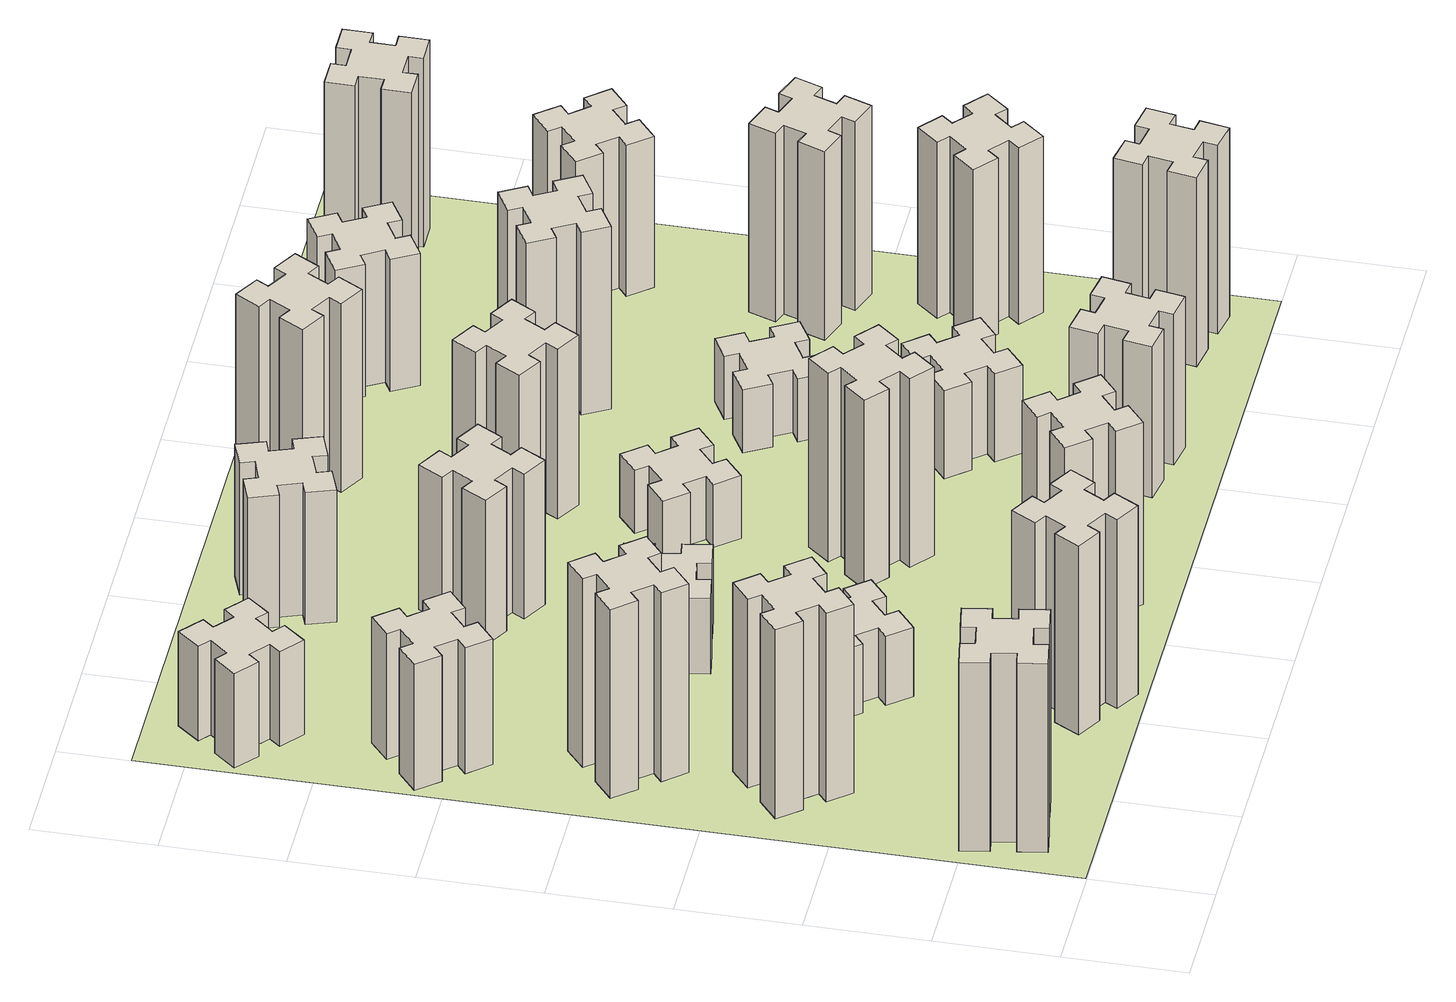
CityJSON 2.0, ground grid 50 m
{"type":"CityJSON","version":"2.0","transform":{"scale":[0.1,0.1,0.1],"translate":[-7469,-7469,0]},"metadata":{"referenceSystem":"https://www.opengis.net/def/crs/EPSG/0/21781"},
"CityObjects":{
"building1":{"type":"Building","attributes":{"class":"1000","function":"1000","usage":"1000","yearOfConstruction":2016,"roofType":"1000","measuredHeight":90,"storeysAboveGround":30,"storeysBelowGround":0},"geometry":[{"type":"Solid","lod":"1","boundaries":[[[[0,1,2,3,4,5,6,7,8,9,10,11,12,13,14,15,16,17,18,19]],[[17,16,20,21]],[[16,15,22,20]],[[15,14,23,22]],[[14,13,24,23]],[[13,12,25,24]],[[12,11,26,25]],[[11,10,27,26]],[[10,9,28,27]],[[9,8,29,28]],[[8,7,30,29]],[[7,6,31,30]],[[6,5,32,31]],[[5,4,33,32]],[[4,3,34,33]],[[3,2,35,34]],[[2,1,36,35]],[[1,0,37,36]],[[0,19,38,37]],[[19,18,39,38]],[[18,17,21,39]],[[24,25,26,27,28,29,30,31,32,33,34,35,36,37,38,39,21,20,22,23]]]]}]},
"building2":{"type":"Building","attributes":{"class":"1000","function":"1000","usage":"1000","yearOfConstruction":2016,"roofType":"1000","measuredHeight":90,"storeysAboveGround":30,"storeysBelowGround":0},"geometry":[{"type":"Solid","lod":"1","boundaries":[[[[40,41,42,43,44,45,46,47,48,49,50,51,52,53,54,55,56,57,58,59]],[[57,56,60,61]],[[56,55,62,60]],[[55,54,63,62]],[[54,53,64,63]],[[53,52,65,64]],[[52,51,66,65]],[[51,50,67,66]],[[50,49,68,67]],[[49,48,69,68]],[[48,47,70,69]],[[47,46,71,70]],[[46,45,72,71]],[[45,44,73,72]],[[44,43,74,73]],[[43,42,75,74]],[[42,41,76,75]],[[41,40,77,76]],[[40,59,78,77]],[[59,58,79,78]],[[58,57,61,79]],[[64,65,66,67,68,69,70,71,72,73,74,75,76,77,78,79,61,60,62,63]]]]}]},
"building3":{"type":"Building","attributes":{"class":"1000","function":"1000","usage":"1000","yearOfConstruction":2016,"roofType":"1000","measuredHeight":90,"storeysAboveGround":30,"storeysBelowGround":0},"geometry":[{"type":"Solid","lod":"1","boundaries":[[[[80,81,82,83,84,85,86,87,88,89,90,91,92,93,94,95,96,97,98,99]],[[97,96,100,101]],[[96,95,102,100]],[[95,94,103,102]],[[94,93,104,103]],[[93,92,105,104]],[[92,91,106,105]],[[91,90,107,106]],[[90,89,108,107]],[[89,88,109,108]],[[88,87,110,109]],[[87,86,111,110]],[[86,85,112,111]],[[85,84,113,112]],[[84,83,114,113]],[[83,82,115,114]],[[82,81,116,115]],[[81,80,117,116]],[[80,99,118,117]],[[99,98,119,118]],[[98,97,101,119]],[[104,105,106,107,108,109,110,111,112,113,114,115,116,117,118,119,101,100,102,103]]]]}]},
"building4":{"type":"Building","attributes":{"class":"1000","function":"1000","usage":"1000","yearOfConstruction":2016,"roofType":"1000","measuredHeight":60,"storeysAboveGround":30,"storeysBelowGround":0},"geometry":[{"type":"Solid","lod":"1","boundaries":[[[[120,121,122,123,124,125,126,127,128,129,130,131,132,133,134,135,136,137,138,139]],[[137,136,140,141]],[[136,135,142,140]],[[135,134,143,142]],[[134,133,144,143]],[[133,132,145,144]],[[132,131,146,145]],[[131,130,147,146]],[[130,129,148,147]],[[129,128,149,148]],[[128,127,150,149]],[[127,126,151,150]],[[126,125,152,151]],[[125,124,153,152]],[[124,123,154,153]],[[123,122,155,154]],[[122,121,156,155]],[[121,120,157,156]],[[120,139,158,157]],[[139,138,159,158]],[[138,137,141,159]],[[144,145,146,147,148,149,150,151,152,153,154,155,156,157,158,159,141,140,142,143]]]]}]},
"building5":{"type":"Building","attributes":{"class":"1000","function":"1000","usage":"1000","yearOfConstruction":2016,"roofType":"1000","measuredHeight":90,"storeysAboveGround":30,"storeysBelowGround":0},"geometry":[{"type":"Solid","lod":"1","boundaries":[[[[160,161,162,163,164,165,166,167,168,169,170,171,172,173,174,175,176,177,178,179]],[[177,176,180,181]],[[176,175,182,180]],[[175,174,183,182]],[[174,173,184,183]],[[173,172,185,184]],[[172,171,186,185]],[[171,170,187,186]],[[170,169,188,187]],[[169,168,189,188]],[[168,167,190,189]],[[167,166,191,190]],[[166,165,192,191]],[[165,164,193,192]],[[164,163,194,193]],[[163,162,195,194]],[[162,161,196,195]],[[161,160,197,196]],[[160,179,198,197]],[[179,178,199,198]],[[178,177,181,199]],[[184,185,186,187,188,189,190,191,192,193,194,195,196,197,198,199,181,180,182,183]]]]}]},
"building6":{"type":"Building","attributes":{"class":"1000","function":"1000","usage":"1000","yearOfConstruction":2016,"roofType":"1000","measuredHeight":45,"storeysAboveGround":30,"storeysBelowGround":0},"geometry":[{"type":"Solid","lod":"1","boundaries":[[[[200,201,202,203,204,205,206,207,208,209,210,211,212,213,214,215,216,217,218,219]],[[217,216,220,221]],[[216,215,222,220]],[[215,214,223,222]],[[214,213,224,223]],[[213,212,225,224]],[[212,211,226,225]],[[211,210,227,226]],[[210,209,228,227]],[[209,208,229,228]],[[208,207,230,229]],[[207,206,231,230]],[[206,205,232,231]],[[205,204,233,232]],[[204,203,234,233]],[[203,202,235,234]],[[202,201,236,235]],[[201,200,237,236]],[[200,219,238,237]],[[219,218,239,238]],[[218,217,221,239]],[[224,225,226,227,228,229,230,231,232,233,234,235,236,237,238,239,221,220,222,223]]]]}]},
"building7":{"type":"Building","attributes":{"class":"1000","function":"1000","usage":"1000","yearOfConstruction":2016,"roofType":"1000","measuredHeight":33,"storeysAboveGround":30,"storeysBelowGround":0},"geometry":[{"type":"Solid","lod":"1","boundaries":[[[[240,241,242,243,244,245,246,247,248,249,250,251,252,253,254,255,256,257,258,259]],[[257,256,260,261]],[[256,255,262,260]],[[255,254,263,262]],[[254,253,264,263]],[[253,252,265,264]],[[252,251,266,265]],[[251,250,267,266]],[[250,249,268,267]],[[249,248,269,268]],[[248,247,270,269]],[[247,246,271,270]],[[246,245,272,271]],[[245,244,273,272]],[[244,243,274,273]],[[243,242,275,274]],[[242,241,276,275]],[[241,240,277,276]],[[240,259,278,277]],[[259,258,279,278]],[[258,257,261,279]],[[264,265,266,267,268,269,270,271,272,273,274,275,276,277,278,279,261,260,262,263]]]]}]},
"building8":{"type":"Building","attributes":{"class":"1000","function":"1000","usage":"1000","yearOfConstruction":2016,"roofType":"1000","measuredHeight":36,"storeysAboveGround":30,"storeysBelowGround":0},"geometry":[{"type":"Solid","lod":"1","boundaries":[[[[280,281,282,283,284,285,286,287,288,289,290,291,292,293,294,295,296,297,298,299]],[[297,296,300,301]],[[296,295,302,300]],[[295,294,303,302]],[[294,293,304,303]],[[293,292,305,304]],[[292,291,306,305]],[[291,290,307,306]],[[290,289,308,307]],[[289,288,309,308]],[[288,287,310,309]],[[287,286,311,310]],[[286,285,312,311]],[[285,284,313,312]],[[284,283,314,313]],[[283,282,315,314]],[[282,281,316,315]],[[281,280,317,316]],[[280,299,318,317]],[[299,298,319,318]],[[298,297,301,319]],[[304,305,306,307,308,309,310,311,312,313,314,315,316,317,318,319,301,300,302,303]]]]}]},
"building9":{"type":"Building","attributes":{"class":"1000","function":"1000","usage":"1000","yearOfConstruction":2016,"roofType":"1000","measuredHeight":87,"storeysAboveGround":30,"storeysBelowGround":0},"geometry":[{"type":"Solid","lod":"1","boundaries":[[[[320,321,322,323,324,325,326,327,328,329,330,331,332,333,334,335,336,337,338,339]],[[337,336,340,341]],[[336,335,342,340]],[[335,334,343,342]],[[334,333,344,343]],[[333,332,345,344]],[[332,331,346,345]],[[331,330,347,346]],[[330,329,348,347]],[[329,328,349,348]],[[328,327,350,349]],[[327,326,351,350]],[[326,325,352,351]],[[325,324,353,352]],[[324,323,354,353]],[[323,322,355,354]],[[322,321,356,355]],[[321,320,357,356]],[[320,339,358,357]],[[339,338,359,358]],[[338,337,341,359]],[[344,345,346,347,348,349,350,351,352,353,354,355,356,357,358,359,341,340,342,343]]]]}]},
"building10":{"type":"Building","attributes":{"class":"1000","function":"1000","usage":"1000","yearOfConstruction":2016,"roofType":"1000","measuredHeight":69,"storeysAboveGround":30,"storeysBelowGround":0},"geometry":[{"type":"Solid","lod":"1","boundaries":[[[[360,361,362,363,364,365,366,367,368,369,370,371,372,373,374,375,376,377,378,379]],[[377,376,380,381]],[[376,375,382,380]],[[375,374,383,382]],[[374,373,384,383]],[[373,372,385,384]],[[372,371,386,385]],[[371,370,387,386]],[[370,369,388,387]],[[369,368,389,388]],[[368,367,390,389]],[[367,366,391,390]],[[366,365,392,391]],[[365,364,393,392]],[[364,363,394,393]],[[363,362,395,394]],[[362,361,396,395]],[[361,360,397,396]],[[360,379,398,397]],[[379,378,399,398]],[[378,377,381,399]],[[384,385,386,387,388,389,390,391,392,393,394,395,396,397,398,399,381,380,382,383]]]]}]},
"building11":{"type":"Building","attributes":{"class":"1000","function":"1000","usage":"1000","yearOfConstruction":2016,"roofType":"1000","measuredHeight":63,"storeysAboveGround":30,"storeysBelowGround":0},"geometry":[{"type":"Solid","lod":"1","boundaries":[[[[400,401,402,403,404,405,406,407,408,409,410,411,412,413,414,415,416,417,418,419]],[[417,416,420,421]],[[416,415,422,420]],[[415,414,423,422]],[[414,413,424,423]],[[413,412,425,424]],[[412,411,426,425]],[[411,410,427,426]],[[410,409,428,427]],[[409,408,429,428]],[[408,407,430,429]],[[407,406,431,430]],[[406,405,432,431]],[[405,404,433,432]],[[404,403,434,433]],[[403,402,435,434]],[[402,401,436,435]],[[401,400,437,436]],[[400,419,438,437]],[[419,418,439,438]],[[418,417,421,439]],[[424,425,426,427,428,429,430,431,432,433,434,435,436,437,438,439,421,420,422,423]]]]}]},
"building12":{"type":"Building","attributes":{"class":"1000","function":"1000","usage":"1000","yearOfConstruction":2016,"roofType":"1000","measuredHeight":90,"storeysAboveGround":30,"storeysBelowGround":0},"geometry":[{"type":"Solid","lod":"1","boundaries":[[[[440,441,442,443,444,445,446,447,448,449,450,451,452,453,454,455,456,457,458,459]],[[457,456,460,461]],[[456,455,462,460]],[[455,454,463,462]],[[454,453,464,463]],[[453,452,465,464]],[[452,451,466,465]],[[451,450,467,466]],[[450,449,468,467]],[[449,448,469,468]],[[448,447,470,469]],[[447,446,471,470]],[[446,445,472,471]],[[445,444,473,472]],[[444,443,474,473]],[[443,442,475,474]],[[442,441,476,475]],[[441,440,477,476]],[[440,459,478,477]],[[459,458,479,478]],[[458,457,461,479]],[[464,465,466,467,468,469,470,471,472,473,474,475,476,477,478,479,461,460,462,463]]]]}]},
"building13":{"type":"Building","attributes":{"class":"1000","function":"1000","usage":"1000","yearOfConstruction":2016,"roofType":"1000","measuredHeight":30,"storeysAboveGround":30,"storeysBelowGround":0},"geometry":[{"type":"Solid","lod":"1","boundaries":[[[[480,481,482,483,484,485,486,487,488,489,490,491,492,493,494,495,496,497,498,499]],[[497,496,500,501]],[[496,495,502,500]],[[495,494,503,502]],[[494,493,504,503]],[[493,492,505,504]],[[492,491,506,505]],[[491,490,507,506]],[[490,489,508,507]],[[489,488,509,508]],[[488,487,510,509]],[[487,486,511,510]],[[486,485,512,511]],[[485,484,513,512]],[[484,483,514,513]],[[483,482,515,514]],[[482,481,516,515]],[[481,480,517,516]],[[480,499,518,517]],[[499,498,519,518]],[[498,497,501,519]],[[504,505,506,507,508,509,510,511,512,513,514,515,516,517,518,519,501,500,502,503]]]]}]},
"building14":{"type":"Building","attributes":{"class":"1000","function":"1000","usage":"1000","yearOfConstruction":2016,"roofType":"1000","measuredHeight":81,"storeysAboveGround":30,"storeysBelowGround":0},"geometry":[{"type":"Solid","lod":"1","boundaries":[[[[520,521,522,523,524,525,526,527,528,529,530,531,532,533,534,535,536,537,538,539]],[[537,536,540,541]],[[536,535,542,540]],[[535,534,543,542]],[[534,533,544,543]],[[533,532,545,544]],[[532,531,546,545]],[[531,530,547,546]],[[530,529,548,547]],[[529,528,549,548]],[[528,527,550,549]],[[527,526,551,550]],[[526,525,552,551]],[[525,524,553,552]],[[524,523,554,553]],[[523,522,555,554]],[[522,521,556,555]],[[521,520,557,556]],[[520,539,558,557]],[[539,538,559,558]],[[538,537,541,559]],[[544,545,546,547,548,549,550,551,552,553,554,555,556,557,558,559,541,540,542,543]]]]}]},
"building15":{"type":"Building","attributes":{"class":"1000","function":"1000","usage":"1000","yearOfConstruction":2016,"roofType":"1000","measuredHeight":72,"storeysAboveGround":30,"storeysBelowGround":0},"geometry":[{"type":"Solid","lod":"1","boundaries":[[[[560,561,562,563,564,565,566,567,568,569,570,571,572,573,574,575,576,577,578,579]],[[577,576,580,581]],[[576,575,582,580]],[[575,574,583,582]],[[574,573,584,583]],[[573,572,585,584]],[[572,571,586,585]],[[571,570,587,586]],[[570,569,588,587]],[[569,568,589,588]],[[568,567,590,589]],[[567,566,591,590]],[[566,565,592,591]],[[565,564,593,592]],[[564,563,594,593]],[[563,562,595,594]],[[562,561,596,595]],[[561,560,597,596]],[[560,579,598,597]],[[579,578,599,598]],[[578,577,581,599]],[[584,585,586,587,588,589,590,591,592,593,594,595,596,597,598,599,581,580,582,583]]]]}]},
"building16":{"type":"Building","attributes":{"class":"1000","function":"1000","usage":"1000","yearOfConstruction":2016,"roofType":"1000","measuredHeight":90,"storeysAboveGround":30,"storeysBelowGround":0},"geometry":[{"type":"Solid","lod":"1","boundaries":[[[[600,601,602,603,604,605,606,607,608,609,610,611,612,613,614,615,616,617,618,619]],[[617,616,620,621]],[[616,615,622,620]],[[615,614,623,622]],[[614,613,624,623]],[[613,612,625,624]],[[612,611,626,625]],[[611,610,627,626]],[[610,609,628,627]],[[609,608,629,628]],[[608,607,630,629]],[[607,606,631,630]],[[606,605,632,631]],[[605,604,633,632]],[[604,603,634,633]],[[603,602,635,634]],[[602,601,636,635]],[[601,600,637,636]],[[600,619,638,637]],[[619,618,639,638]],[[618,617,621,639]],[[624,625,626,627,628,629,630,631,632,633,634,635,636,637,638,639,621,620,622,623]]]]}]},
"building17":{"type":"Building","attributes":{"class":"1000","function":"1000","usage":"1000","yearOfConstruction":2016,"roofType":"1000","measuredHeight":42,"storeysAboveGround":30,"storeysBelowGround":0},"geometry":[{"type":"Solid","lod":"1","boundaries":[[[[640,641,642,643,644,645,646,647,648,649,650,651,652,653,654,655,656,657,658,659]],[[657,656,660,661]],[[656,655,662,660]],[[655,654,663,662]],[[654,653,664,663]],[[653,652,665,664]],[[652,651,666,665]],[[651,650,667,666]],[[650,649,668,667]],[[649,648,669,668]],[[648,647,670,669]],[[647,646,671,670]],[[646,645,672,671]],[[645,644,673,672]],[[644,643,674,673]],[[643,642,675,674]],[[642,641,676,675]],[[641,640,677,676]],[[640,659,678,677]],[[659,658,679,678]],[[658,657,661,679]],[[664,665,666,667,668,669,670,671,672,673,674,675,676,677,678,679,661,660,662,663]]]]}]},
"building18":{"type":"Building","attributes":{"class":"1000","function":"1000","usage":"1000","yearOfConstruction":2016,"roofType":"1000","measuredHeight":30,"storeysAboveGround":30,"storeysBelowGround":0},"geometry":[{"type":"Solid","lod":"1","boundaries":[[[[680,681,682,683,684,685,686,687,688,689,690,691,692,693,694,695,696,697,698,699]],[[697,696,700,701]],[[696,695,702,700]],[[695,694,703,702]],[[694,693,704,703]],[[693,692,705,704]],[[692,691,706,705]],[[691,690,707,706]],[[690,689,708,707]],[[689,688,709,708]],[[688,687,710,709]],[[687,686,711,710]],[[686,685,712,711]],[[685,684,713,712]],[[684,683,714,713]],[[683,682,715,714]],[[682,681,716,715]],[[681,680,717,716]],[[680,699,718,717]],[[699,698,719,718]],[[698,697,701,719]],[[704,705,706,707,708,709,710,711,712,713,714,715,716,717,718,719,701,700,702,703]]]]}]},
"building19":{"type":"Building","attributes":{"class":"1000","function":"1000","usage":"1000","yearOfConstruction":2016,"roofType":"1000","measuredHeight":87,"storeysAboveGround":30,"storeysBelowGround":0},"geometry":[{"type":"Solid","lod":"1","boundaries":[[[[720,721,722,723,724,725,726,727,728,729,730,731,732,733,734,735,736,737,738,739]],[[737,736,740,741]],[[736,735,742,740]],[[735,734,743,742]],[[734,733,744,743]],[[733,732,745,744]],[[732,731,746,745]],[[731,730,747,746]],[[730,729,748,747]],[[729,728,749,748]],[[728,727,750,749]],[[727,726,751,750]],[[726,725,752,751]],[[725,724,753,752]],[[724,723,754,753]],[[723,722,755,754]],[[722,721,756,755]],[[721,720,757,756]],[[720,739,758,757]],[[739,738,759,758]],[[738,737,741,759]],[[744,745,746,747,748,749,750,751,752,753,754,755,756,757,758,759,741,740,742,743]]]]}]},
"building20":{"type":"Building","attributes":{"class":"1000","function":"1000","usage":"1000","yearOfConstruction":2016,"roofType":"1000","measuredHeight":90,"storeysAboveGround":30,"storeysBelowGround":0},"geometry":[{"type":"Solid","lod":"1","boundaries":[[[[760,761,762,763,764,765,766,767,768,769,770,771,772,773,774,775,776,777,778,779]],[[777,776,780,781]],[[776,775,782,780]],[[775,774,783,782]],[[774,773,784,783]],[[773,772,785,784]],[[772,771,786,785]],[[771,770,787,786]],[[770,769,788,787]],[[769,768,789,788]],[[768,767,790,789]],[[767,766,791,790]],[[766,765,792,791]],[[765,764,793,792]],[[764,763,794,793]],[[763,762,795,794]],[[762,761,796,795]],[[761,760,797,796]],[[760,779,798,797]],[[779,778,799,798]],[[778,777,781,799]],[[784,785,786,787,788,789,790,791,792,793,794,795,796,797,798,799,781,780,782,783]]]]}]},
"building21":{"type":"Building","attributes":{"class":"1000","function":"1000","usage":"1000","yearOfConstruction":2016,"roofType":"1000","measuredHeight":63,"storeysAboveGround":30,"storeysBelowGround":0},"geometry":[{"type":"Solid","lod":"1","boundaries":[[[[800,801,802,803,804,805,806,807,808,809,810,811,812,813,814,815,816,817,818,819]],[[817,816,820,821]],[[816,815,822,820]],[[815,814,823,822]],[[814,813,824,823]],[[813,812,825,824]],[[812,811,826,825]],[[811,810,827,826]],[[810,809,828,827]],[[809,808,829,828]],[[808,807,830,829]],[[807,806,831,830]],[[806,805,832,831]],[[805,804,833,832]],[[804,803,834,833]],[[803,802,835,834]],[[802,801,836,835]],[[801,800,837,836]],[[800,819,838,837]],[[819,818,839,838]],[[818,817,821,839]],[[824,825,826,827,828,829,830,831,832,833,834,835,836,837,838,839,821,820,822,823]]]]}]},
"building22":{"type":"Building","attributes":{"class":"1000","function":"1000","usage":"1000","yearOfConstruction":2016,"roofType":"1000","measuredHeight":84,"storeysAboveGround":30,"storeysBelowGround":0},"geometry":[{"type":"Solid","lod":"1","boundaries":[[[[840,841,842,843,844,845,846,847,848,849,850,851,852,853,854,855,856,857,858,859]],[[857,856,860,861]],[[856,855,862,860]],[[855,854,863,862]],[[854,853,864,863]],[[853,852,865,864]],[[852,851,866,865]],[[851,850,867,866]],[[850,849,868,867]],[[849,848,869,868]],[[848,847,870,869]],[[847,846,871,870]],[[846,845,872,871]],[[845,844,873,872]],[[844,843,874,873]],[[843,842,875,874]],[[842,841,876,875]],[[841,840,877,876]],[[840,859,878,877]],[[859,858,879,878]],[[858,857,861,879]],[[864,865,866,867,868,869,870,871,872,873,874,875,876,877,878,879,861,860,862,863]]]]}]},
"building23":{"type":"Building","attributes":{"class":"1000","function":"1000","usage":"1000","yearOfConstruction":2016,"roofType":"1000","measuredHeight":90,"storeysAboveGround":30,"storeysBelowGround":0},"geometry":[{"type":"Solid","lod":"1","boundaries":[[[[880,881,882,883,884,885,886,887,888,889,890,891,892,893,894,895,896,897,898,899]],[[897,896,900,901]],[[896,895,902,900]],[[895,894,903,902]],[[894,893,904,903]],[[893,892,905,904]],[[892,891,906,905]],[[891,890,907,906]],[[890,889,908,907]],[[889,888,909,908]],[[888,887,910,909]],[[887,886,911,910]],[[886,885,912,911]],[[885,884,913,912]],[[884,883,914,913]],[[883,882,915,914]],[[882,881,916,915]],[[881,880,917,916]],[[880,899,918,917]],[[899,898,919,918]],[[898,897,901,919]],[[904,905,906,907,908,909,910,911,912,913,914,915,916,917,918,919,901,900,902,903]]]]}]},
"building24":{"type":"Building","attributes":{"class":"1000","function":"1000","usage":"1000","yearOfConstruction":2016,"roofType":"1000","measuredHeight":72,"storeysAboveGround":30,"storeysBelowGround":0},"geometry":[{"type":"Solid","lod":"1","boundaries":[[[[920,921,922,923,924,925,926,927,928,929,930,931,932,933,934,935,936,937,938,939]],[[937,936,940,941]],[[936,935,942,940]],[[935,934,943,942]],[[934,933,944,943]],[[933,932,945,944]],[[932,931,946,945]],[[931,930,947,946]],[[930,929,948,947]],[[929,928,949,948]],[[928,927,950,949]],[[927,926,951,950]],[[926,925,952,951]],[[925,924,953,952]],[[924,923,954,953]],[[923,922,955,954]],[[922,921,956,955]],[[921,920,957,956]],[[920,939,958,957]],[[939,938,959,958]],[[938,937,941,959]],[[944,945,946,947,948,949,950,951,952,953,954,955,956,957,958,959,941,940,942,943]]]]}]},
"building25":{"type":"Building","attributes":{"class":"1000","function":"1000","usage":"1000","yearOfConstruction":2016,"roofType":"1000","measuredHeight":90,"storeysAboveGround":30,"storeysBelowGround":0},"geometry":[{"type":"Solid","lod":"1","boundaries":[[[[960,961,962,963,964,965,966,967,968,969,970,971,972,973,974,975,976,977,978,979]],[[977,976,980,981]],[[976,975,982,980]],[[975,974,983,982]],[[974,973,984,983]],[[973,972,985,984]],[[972,971,986,985]],[[971,970,987,986]],[[970,969,988,987]],[[969,968,989,988]],[[968,967,990,989]],[[967,966,991,990]],[[966,965,992,991]],[[965,964,993,992]],[[964,963,994,993]],[[963,962,995,994]],[[962,961,996,995]],[[961,960,997,996]],[[960,979,998,997]],[[979,978,999,998]],[[978,977,981,999]],[[984,985,986,987,988,989,990,991,992,993,994,995,996,997,998,999,981,980,982,983]]]]}]},
"landuse1":{"type":"LandUse","attributes":{"name":"plot1","function":"1010"},"geometry":[{"type":"MultiSurface","lod":"1","boundaries":[[[1000,1001,1002,1003]]]}]}
},
"vertices":[
[305,492,0],[207,475,0],[197,534,0],[78,513,0],[99,395,0],[158,405,0],[176,307,0],[117,297,0],[137,178,0],[256,199,0],[245,258,0],[344,276,0],[354,217,0],[472,237,0],[451,356,0],[392,345,0],[375,444,0],[434,454,0],[413,572,0],[295,551,0],[375,444,900],[434,454,900],[392,345,900],[451,356,900],[472,237,900],[354,217,900],[344,276,900],[245,258,900],[256,199,900],[137,178,900],[117,297,900],[176,307,900],[158,405,900],[99,395,900],[78,513,900],[197,534,900],[207,475,900],[305,492,900],[295,551,900],[413,572,900],
[492,1248,0],[427,1324,0],[473,1363,0],[396,1455,0],[304,1378,0],[343,1332,0],[266,1267,0],[228,1313,0],[136,1236,0],[213,1144,0],[259,1183,0],[323,1106,0],[277,1068,0],[354,976,0],[446,1053,0],[408,1099,0],[484,1163,0],[523,1117,0],[615,1194,0],[538,1286,0],[484,1163,900],[523,1117,900],[408,1099,900],[446,1053,900],[354,976,900],[277,1068,900],[323,1106,900],[259,1183,900],[213,1144,900],[136,1236,900],[228,1313,900],[266,1267,900],[343,1332,900],[304,1378,900],[396,1455,900],[473,1363,900],[427,1324,900],[492,1248,900],[538,1286,900],[615,1194,900],
[492,1888,0],[427,1964,0],[473,2003,0],[396,2095,0],[304,2018,0],[343,1972,0],[266,1907,0],[228,1953,0],[136,1876,0],[213,1784,0],[259,1823,0],[323,1746,0],[277,1708,0],[354,1616,0],[446,1693,0],[408,1739,0],[484,1803,0],[523,1757,0],[615,1834,0],[538,1926,0],[484,1803,900],[523,1757,900],[408,1739,900],[446,1693,900],[354,1616,900],[277,1708,900],[323,1746,900],[259,1823,900],[213,1784,900],[136,1876,900],[228,1953,900],[266,1907,900],[343,1972,900],[304,2018,900],[396,2095,900],[473,2003,900],[427,1964,900],[492,1888,900],[538,1926,900],[615,1834,900],
[243,2712,0],[166,2647,0],[128,2693,0],[36,2616,0],[113,2524,0],[159,2563,0],[223,2486,0],[177,2448,0],[254,2356,0],[346,2433,0],[308,2479,0],[384,2543,0],[423,2497,0],[515,2574,0],[438,2666,0],[392,2628,0],[327,2704,0],[373,2743,0],[296,2835,0],[204,2758,0],[327,2704,600],[373,2743,600],[392,2628,600],[438,2666,600],[515,2574,600],[423,2497,600],[384,2543,600],[308,2479,600],[346,2433,600],[254,2356,600],[177,2448,600],[223,2486,600],[159,2563,600],[113,2524,600],[36,2616,600],[128,2693,600],[166,2647,600],[243,2712,600],[204,2758,600],[296,2835,600],
[1214,346,0],[1127,396,0],[1157,448,0],[1053,508,0],[993,404,0],[1045,374,0],[995,287,0],[943,317,0],[883,213,0],[987,153,0],[1017,205,0],[1104,155,0],[1074,103,0],[1178,43,0],[1238,147,0],[1186,177,0],[1236,264,0],[1288,234,0],[1348,338,0],[1244,398,0],[1236,264,900],[1288,234,900],[1186,177,900],[1238,147,900],[1178,43,900],[1074,103,900],[1104,155,900],[1017,205,900],[987,153,900],[883,213,900],[943,317,900],[995,287,900],[1045,374,900],[993,404,900],[1053,508,900],[1157,448,900],[1127,396,900],[1214,346,900],[1244,398,900],[1348,338,900],
[384,3387,0],[308,3452,0],[346,3498,0],[254,3575,0],[177,3483,0],[223,3444,0],[159,3368,0],[113,3406,0],[36,3314,0],[128,3237,0],[166,3283,0],[243,3219,0],[204,3173,0],[296,3096,0],[373,3188,0],[327,3226,0],[392,3303,0],[438,3264,0],[515,3356,0],[423,3433,0],[392,3303,450],[438,3264,450],[327,3226,450],[373,3188,450],[296,3096,450],[204,3173,450],[243,3219,450],[166,3283,450],[128,3237,450],[36,3314,450],[113,3406,450],[159,3368,450],[223,3444,450],[177,3483,450],[254,3575,450],[346,3498,450],[308,3452,450],[384,3387,450],[423,3433,450],[515,3356,450],
[1132,1148,0],[1067,1224,0],[1113,1263,0],[1036,1355,0],[944,1278,0],[983,1232,0],[906,1167,0],[868,1213,0],[776,1136,0],[853,1044,0],[899,1083,0],[963,1006,0],[917,968,0],[994,876,0],[1086,953,0],[1048,999,0],[1124,1063,0],[1163,1017,0],[1255,1094,0],[1178,1186,0],[1124,1063,330],[1163,1017,330],[1048,999,330],[1086,953,330],[994,876,330],[917,968,330],[963,1006,330],[899,1083,330],[853,1044,330],[776,1136,330],[868,1213,330],[906,1167,330],[983,1232,330],[944,1278,330],[1036,1355,330],[1113,1263,330],[1067,1224,330],[1132,1148,330],[1178,1186,330],[1255,1094,330],
[1085,1738,0],[1184,1756,0],[1194,1697,0],[1312,1717,0],[1291,1836,0],[1232,1825,0],[1215,1924,0],[1274,1934,0],[1253,2052,0],[1135,2031,0],[1145,1972,0],[1047,1955,0],[1037,2014,0],[918,1993,0],[939,1875,0],[998,1885,0],[1016,1787,0],[957,1777,0],[977,1658,0],[1096,1679,0],[1016,1787,360],[957,1777,360],[998,1885,360],[939,1875,360],[918,1993,360],[1037,2014,360],[1047,1955,360],[1145,1972,360],[1135,2031,360],[1253,2052,360],[1274,1934,360],[1215,1924,360],[1232,1825,360],[1291,1836,360],[1312,1717,360],[1194,1697,360],[1184,1756,360],[1085,1738,360],[1096,1679,360],[977,1658,360],
[1639,343,0],[1703,266,0],[1657,228,0],[1734,136,0],[1826,213,0],[1788,259,0],[1864,323,0],[1903,277,0],[1995,354,0],[1918,446,0],[1872,408,0],[1807,484,0],[1853,523,0],[1776,615,0],[1684,538,0],[1723,492,0],[1646,427,0],[1608,473,0],[1516,396,0],[1593,304,0],[1646,427,870],[1608,473,870],[1723,492,870],[1684,538,870],[1776,615,870],[1853,523,870],[1807,484,870],[1872,408,870],[1918,446,870],[1995,354,870],[1903,277,870],[1864,323,870],[1788,259,870],[1826,213,870],[1734,136,870],[1657,228,870],[1703,266,870],[1639,343,870],[1593,304,870],[1516,396,870],
[1314,2666,0],[1227,2716,0],[1257,2768,0],[1153,2828,0],[1093,2724,0],[1145,2694,0],[1095,2607,0],[1043,2637,0],[983,2533,0],[1087,2473,0],[1117,2525,0],[1204,2475,0],[1174,2423,0],[1278,2363,0],[1338,2467,0],[1286,2497,0],[1336,2584,0],[1388,2554,0],[1448,2658,0],[1344,2718,0],[1336,2584,690],[1388,2554,690],[1286,2497,690],[1338,2467,690],[1278,2363,690],[1174,2423,690],[1204,2475,690],[1117,2525,690],[1087,2473,690],[983,2533,690],[1043,2637,690],[1095,2607,690],[1145,2694,690],[1093,2724,690],[1153,2828,690],[1257,2768,690],[1227,2716,690],[1314,2666,690],[1344,2718,690],[1448,2658,690],
[1125,3456,0],[1031,3422,0],[1010,3478,0],[897,3437,0],[939,3324,0],[995,3345,0],[1029,3251,0],[973,3230,0],[1014,3117,0],[1127,3159,0],[1106,3215,0],[1200,3249,0],[1220,3193,0],[1333,3234,0],[1292,3347,0],[1236,3326,0],[1202,3420,0],[1258,3440,0],[1217,3553,0],[1104,3512,0],[1202,3420,630],[1258,3440,630],[1236,3326,630],[1292,3347,630],[1333,3234,630],[1220,3193,630],[1200,3249,630],[1106,3215,630],[1127,3159,630],[1014,3117,630],[973,3230,630],[1029,3251,630],[995,3345,630],[939,3324,630],[897,3437,630],[1010,3478,630],[1031,3422,630],[1125,3456,630],[1104,3512,630],[1217,3553,630],
[1803,1324,0],[1739,1248,0],[1693,1286,0],[1616,1194,0],[1708,1117,0],[1746,1163,0],[1823,1099,0],[1784,1053,0],[1876,976,0],[1953,1068,0],[1907,1106,0],[1972,1183,0],[2018,1144,0],[2095,1236,0],[2003,1313,0],[1964,1267,0],[1888,1332,0],[1926,1378,0],[1834,1455,0],[1757,1363,0],[1888,1332,900],[1926,1378,900],[1964,1267,900],[2003,1313,900],[2095,1236,900],[2018,1144,900],[1972,1183,900],[1907,1106,900],[1953,1068,900],[1876,976,900],[1784,1053,900],[1823,1099,900],[1746,1163,900],[1708,1117,900],[1616,1194,900],[1693,1286,900],[1739,1248,900],[1803,1324,900],[1757,1363,900],[1834,1455,900],
[1972,1988,0],[1907,2064,0],[1953,2103,0],[1876,2195,0],[1784,2118,0],[1823,2072,0],[1746,2007,0],[1708,2053,0],[1616,1976,0],[1693,1884,0],[1739,1923,0],[1803,1846,0],[1757,1808,0],[1834,1716,0],[1926,1793,0],[1888,1839,0],[1964,1903,0],[2003,1857,0],[2095,1934,0],[2018,2026,0],[1964,1903,300],[2003,1857,300],[1888,1839,300],[1926,1793,300],[1834,1716,300],[1757,1808,300],[1803,1846,300],[1739,1923,300],[1693,1884,300],[1616,1976,300],[1708,2053,300],[1746,2007,300],[1823,2072,300],[1784,2118,300],[1876,2195,300],[1953,2103,300],[1907,2064,300],[1972,1988,300],[2018,2026,300],[2095,1934,300],
[1926,2497,0],[1976,2584,0],[2028,2554,0],[2088,2658,0],[1984,2718,0],[1954,2666,0],[1867,2716,0],[1897,2768,0],[1793,2828,0],[1733,2724,0],[1785,2694,0],[1735,2607,0],[1683,2637,0],[1623,2533,0],[1727,2473,0],[1757,2525,0],[1844,2475,0],[1814,2423,0],[1918,2363,0],[1978,2467,0],[1844,2475,810],[1814,2423,810],[1757,2525,810],[1727,2473,810],[1623,2533,810],[1683,2637,810],[1735,2607,810],[1785,2694,810],[1733,2724,810],[1793,2828,810],[1897,2768,810],[1867,2716,810],[1954,2666,810],[1984,2718,810],[2088,2658,810],[2028,2554,810],[1976,2584,810],[1926,2497,810],[1978,2467,810],[1918,2363,810],
[2496,444,0],[2478,345,0],[2419,356,0],[2398,237,0],[2517,217,0],[2527,276,0],[2625,258,0],[2615,199,0],[2733,178,0],[2754,297,0],[2695,307,0],[2712,405,0],[2771,395,0],[2792,513,0],[2674,534,0],[2664,475,0],[2565,492,0],[2576,551,0],[2457,572,0],[2437,454,0],[2565,492,720],[2576,551,720],[2664,475,720],[2674,534,720],[2792,513,720],[2771,395,720],[2712,405,720],[2695,307,720],[2754,297,720],[2733,178,720],[2615,199,720],[2625,258,720],[2527,276,720],[2517,217,720],[2398,237,720],[2419,356,720],[2478,345,720],[2496,444,720],[2437,454,720],[2457,572,720],
[1954,3506,0],[1867,3556,0],[1897,3608,0],[1793,3668,0],[1733,3564,0],[1785,3534,0],[1735,3447,0],[1683,3477,0],[1623,3373,0],[1727,3313,0],[1757,3365,0],[1844,3315,0],[1814,3263,0],[1918,3203,0],[1978,3307,0],[1926,3337,0],[1976,3424,0],[2028,3394,0],[2088,3498,0],[1984,3558,0],[1976,3424,900],[2028,3394,900],[1926,3337,900],[1978,3307,900],[1918,3203,900],[1814,3263,900],[1844,3315,900],[1757,3365,900],[1727,3313,900],[1623,3373,900],[1683,3477,900],[1735,3447,900],[1785,3534,900],[1733,3564,900],[1793,3668,900],[1897,3608,900],[1867,3556,900],[1954,3506,900],[1984,3558,900],[2088,3498,900],
[2563,1132,0],[2486,1067,0],[2448,1113,0],[2356,1036,0],[2433,944,0],[2479,983,0],[2543,906,0],[2497,868,0],[2574,776,0],[2666,853,0],[2628,899,0],[2704,963,0],[2743,917,0],[2835,994,0],[2758,1086,0],[2712,1048,0],[2647,1124,0],[2693,1163,0],[2616,1255,0],[2524,1178,0],[2647,1124,420],[2693,1163,420],[2712,1048,420],[2758,1086,420],[2835,994,420],[2743,917,420],[2704,963,420],[2628,899,420],[2666,853,420],[2574,776,420],[2497,868,420],[2543,906,420],[2479,983,420],[2433,944,420],[2356,1036,420],[2448,1113,420],[2486,1067,420],[2563,1132,420],[2524,1178,420],[2616,1255,420],
[2475,1744,0],[2525,1657,0],[2473,1627,0],[2533,1523,0],[2637,1583,0],[2607,1635,0],[2694,1685,0],[2724,1633,0],[2828,1693,0],[2768,1797,0],[2716,1767,0],[2666,1854,0],[2718,1884,0],[2658,1988,0],[2554,1928,0],[2584,1876,0],[2497,1826,0],[2467,1878,0],[2363,1818,0],[2423,1714,0],[2497,1826,300],[2467,1878,300],[2584,1876,300],[2554,1928,300],[2658,1988,300],[2718,1884,300],[2666,1854,300],[2716,1767,300],[2768,1797,300],[2828,1693,300],[2724,1633,300],[2694,1685,300],[2607,1635,300],[2637,1583,300],[2533,1523,300],[2473,1627,300],[2525,1657,300],[2475,1744,300],[2423,1714,300],[2363,1818,300],
[2607,2475,0],[2694,2525,0],[2724,2473,0],[2828,2533,0],[2768,2637,0],[2716,2607,0],[2666,2694,0],[2718,2724,0],[2658,2828,0],[2554,2768,0],[2584,2716,0],[2497,2666,0],[2467,2718,0],[2363,2658,0],[2423,2554,0],[2475,2584,0],[2525,2497,0],[2473,2467,0],[2533,2363,0],[2637,2423,0],[2525,2497,870],[2473,2467,870],[2475,2584,870],[2423,2554,870],[2363,2658,870],[2467,2718,870],[2497,2666,870],[2584,2716,870],[2554,2768,870],[2658,2828,870],[2718,2724,870],[2666,2694,870],[2716,2607,870],[2768,2637,870],[2828,2533,870],[2724,2473,870],[2694,2525,870],[2607,2475,870],[2637,2423,870],[2533,2363,870],
[3504,475,0],[3405,492,0],[3416,551,0],[3297,572,0],[3277,454,0],[3336,444,0],[3318,345,0],[3259,356,0],[3238,237,0],[3357,217,0],[3367,276,0],[3465,258,0],[3455,199,0],[3573,178,0],[3594,297,0],[3535,307,0],[3552,405,0],[3611,395,0],[3632,513,0],[3514,534,0],[3552,405,900],[3611,395,900],[3535,307,900],[3594,297,900],[3573,178,900],[3455,199,900],[3465,258,900],[3367,276,900],[3357,217,900],[3238,237,900],[3259,356,900],[3318,345,900],[3336,444,900],[3277,454,900],[3297,572,900],[3416,551,900],[3405,492,900],[3504,475,900],[3514,534,900],[3632,513,900],
[2716,3347,0],[2666,3434,0],[2718,3464,0],[2658,3568,0],[2554,3508,0],[2584,3456,0],[2497,3406,0],[2467,3458,0],[2363,3398,0],[2423,3294,0],[2475,3324,0],[2525,3237,0],[2473,3207,0],[2533,3103,0],[2637,3163,0],[2607,3215,0],[2694,3265,0],[2724,3213,0],[2828,3273,0],[2768,3377,0],[2694,3265,630],[2724,3213,630],[2607,3215,630],[2637,3163,630],[2533,3103,630],[2473,3207,630],[2525,3237,630],[2475,3324,630],[2423,3294,630],[2363,3398,630],[2467,3458,630],[2497,3406,630],[2584,3456,630],[2554,3508,630],[2658,3568,630],[2718,3464,630],[2666,3434,630],[2716,3347,630],[2768,3377,630],[2828,3273,630],
[3487,1006,0],[3552,1083,0],[3598,1044,0],[3675,1136,0],[3583,1213,0],[3544,1167,0],[3468,1232,0],[3506,1278,0],[3414,1355,0],[3337,1263,0],[3383,1224,0],[3319,1148,0],[3273,1186,0],[3196,1094,0],[3288,1017,0],[3326,1063,0],[3403,999,0],[3364,953,0],[3456,876,0],[3533,968,0],[3403,999,840],[3364,953,840],[3326,1063,840],[3288,1017,840],[3196,1094,840],[3273,1186,840],[3319,1148,840],[3383,1224,840],[3337,1263,840],[3414,1355,840],[3506,1278,840],[3468,1232,840],[3544,1167,840],[3583,1213,840],[3675,1136,840],[3598,1044,840],[3552,1083,840],[3487,1006,840],[3533,968,840],[3456,876,840],
[3420,1842,0],[3326,1876,0],[3347,1932,0],[3234,1973,0],[3193,1860,0],[3249,1840,0],[3215,1746,0],[3159,1767,0],[3117,1654,0],[3230,1613,0],[3251,1669,0],[3345,1635,0],[3324,1579,0],[3437,1537,0],[3478,1650,0],[3422,1671,0],[3456,1765,0],[3512,1744,0],[3553,1857,0],[3440,1898,0],[3456,1765,900],[3512,1744,900],[3422,1671,900],[3478,1650,900],[3437,1537,900],[3324,1579,900],[3345,1635,900],[3251,1669,900],[3230,1613,900],[3117,1654,900],[3159,1767,900],[3215,1746,900],[3249,1840,900],[3193,1860,900],[3234,1973,900],[3347,1932,900],[3326,1876,900],[3420,1842,900],[3440,1898,900],[3553,1857,900],
[3219,2563,0],[3283,2486,0],[3237,2448,0],[3314,2356,0],[3406,2433,0],[3368,2479,0],[3444,2543,0],[3483,2497,0],[3575,2574,0],[3498,2666,0],[3452,2628,0],[3387,2704,0],[3433,2743,0],[3356,2835,0],[3264,2758,0],[3303,2712,0],[3226,2647,0],[3188,2693,0],[3096,2616,0],[3173,2524,0],[3226,2647,720],[3188,2693,720],[3303,2712,720],[3264,2758,720],[3356,2835,720],[3433,2743,720],[3387,2704,720],[3452,2628,720],[3498,2666,720],[3575,2574,720],[3483,2497,720],[3444,2543,720],[3368,2479,720],[3406,2433,720],[3314,2356,720],[3237,2448,720],[3283,2486,720],[3219,2563,720],[3173,2524,720],[3096,2616,720],
[3285,3325,0],[3385,3325,0],[3385,3265,0],[3505,3265,0],[3505,3385,0],[3445,3385,0],[3445,3485,0],[3505,3485,0],[3505,3605,0],[3385,3605,0],[3385,3545,0],[3285,3545,0],[3285,3605,0],[3165,3605,0],[3165,3485,0],[3225,3485,0],[3225,3385,0],[3165,3385,0],[3165,3265,0],[3285,3265,0],[3225,3385,900],[3165,3385,900],[3225,3485,900],[3165,3485,900],[3165,3605,900],[3285,3605,900],[3285,3545,900],[3385,3545,900],[3385,3605,900],[3505,3605,900],[3505,3485,900],[3445,3485,900],[3445,3385,900],[3505,3385,900],[3505,3265,900],[3385,3265,900],[3385,3325,900],[3285,3325,900],[3285,3265,900],[3165,3265,900],
[5,3705,0],[3705,3705,0],[3705,5,0],[5,5,0]
]}
